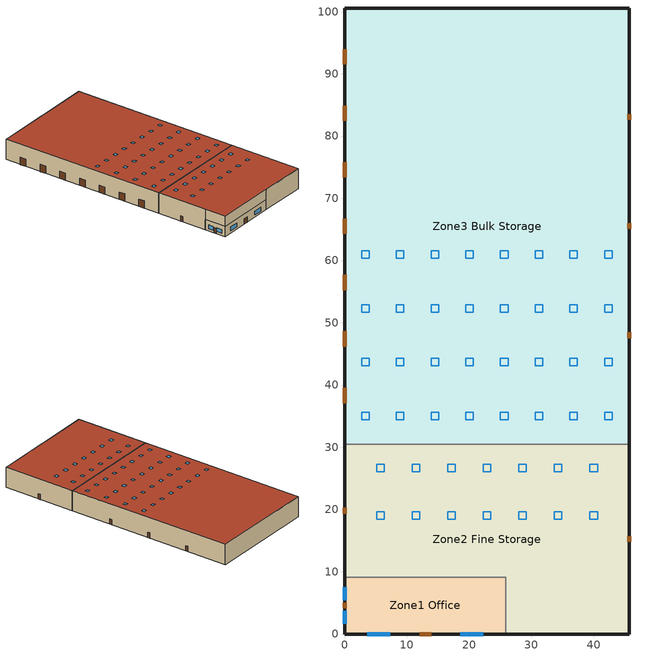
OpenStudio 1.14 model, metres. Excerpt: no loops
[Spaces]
Zone3 Bulk Storage
 floor ground: 45.72,100.58 45.72,30.48 0,30.48 0,100.58 z0
 wall outside: 45.72,30.48 45.72,100.58 0,100.58 0,30.48 z0:8.53
 wall to Zone2 Fine Storage: 45.72,30.48 0,30.48 z0:8.53
 door: 0,75.82 0,73.38 / 0,39.55 0,37.11 / 0,84.88 0,82.44 / 0,66.75 0,64.31 / 0,48.61 0,46.17 / 0,93.95 0,91.51 / 0,57.68 0,55.24 z0:3.05; 45.72,47.55 45.72,48.46 / 45.72,65.07 45.72,65.99 / 45.72,82.6 45.72,83.51 z0:2.13
 roof outside: 45.72,30.48 45.72,100.58 0,100.58 0,30.48 z8.53
 skylight: 37.4,51.71 37.4,52.93 36.18,52.93 36.18,51.71 z8.53; 9.51,51.71 9.51,52.93 8.29,52.93 8.29,51.71 z8.53; 42.97,60.35 42.97,61.57 41.76,61.57 41.76,60.35 z8.53; 20.66,34.44 20.66,35.66 19.44,35.66 19.44,34.44 z8.53; 42.97,43.08 42.97,44.3 41.76,44.3 41.76,43.08 z8.53; 26.24,51.71 26.24,52.93 25.02,52.93 25.02,51.71 z8.53; 20.66,43.08 20.66,44.3 19.44,44.3 19.44,43.08 z8.53; 31.82,34.44 31.82,35.66 30.6,35.66 30.6,34.44 z8.53; 31.82,60.35 31.82,61.57 30.6,61.57 30.6,60.35 z8.53; 26.24,34.44 26.24,35.66 25.02,35.66 25.02,34.44 z8.53; 15.09,34.44 15.09,35.66 13.87,35.66 13.87,34.44 z8.53; 9.51,34.44 9.51,35.66 8.29,35.66 8.29,34.44 z8.53; 37.4,34.44 37.4,35.66 36.18,35.66 36.18,34.44 z8.53; 15.09,51.71 15.09,52.93 13.87,52.93 13.87,51.71 z8.53; 31.82,43.08 31.82,44.3 30.6,44.3 30.6,43.08 z8.53; 37.4,60.35 37.4,61.57 36.18,61.57 36.18,60.35 z8.53; 42.97,51.71 42.97,52.93 41.76,52.93 41.76,51.71 z8.53; 42.97,34.44 42.97,35.66 41.76,35.66 41.76,34.44 z8.53; 20.66,60.35 20.66,61.57 19.44,61.57 19.44,60.35 z8.53; 26.24,43.08 26.24,44.3 25.02,44.3 25.02,43.08 z8.53; 3.93,51.71 3.93,52.93 2.71,52.93 2.71,51.71 z8.53; 9.51,43.08 9.51,44.3 8.29,44.3 8.29,43.08 z8.53; 9.51,60.35 9.51,61.57 8.29,61.57 8.29,60.35 z8.53; 3.93,43.08 3.93,44.3 2.71,44.3 2.71,43.08 z8.53; 3.93,34.44 3.93,35.66 2.71,35.66 2.71,34.44 z8.53; 20.66,51.71 20.66,52.93 19.44,52.93 19.44,51.71 z8.53; 15.09,43.08 15.09,44.3 13.87,44.3 13.87,43.08 z8.53; 37.4,43.08 37.4,44.3 36.18,44.3 36.18,43.08 z8.53; 31.82,51.71 31.82,52.93 30.6,52.93 30.6,51.71 z8.53; 3.93,60.35 3.93,61.57 2.71,61.57 2.71,60.35 z8.53; 15.09,60.35 15.09,61.57 13.87,61.57 13.87,60.35 z8.53; 26.24,60.35 26.24,61.57 25.02,61.57 25.02,60.35 z8.53
Zone2 Fine Storage
 floor to Zone1 Office: 0,0 0,9.14 25.91,9.14 25.91,0 z4.27
 floor ground: 45.72,30.48 45.72,0 25.91,0 25.91,9.14 0,9.14 0,30.48 z0
 wall outside: 0,30.48 0,9.14 / 25.91,0 45.72,0 45.72,30.48 z0:8.53; 0,9.14 0,0 25.91,0 z4.27:8.53
 wall to Zone1 Office: 0,9.14 25.91,9.14 25.91,0 z0:4.27
 door: 0,20.27 0,19.35 / 45.72,14.78 45.72,15.7 z0:2.13
 roof outside: 45.72,0 45.72,30.48 0,30.48 0,0 z8.53
 skylight: 40.61,26.06 40.61,27.28 39.4,27.28 39.4,26.06 z8.53; 17.75,26.06 17.75,27.28 16.54,27.28 16.54,26.06 z8.53; 17.75,18.44 17.75,19.66 16.54,19.66 16.54,18.44 z8.53; 40.61,18.44 40.61,19.66 39.4,19.66 39.4,18.44 z8.53; 6.32,26.06 6.32,27.28 5.11,27.28 5.11,26.06 z8.53; 12.04,26.06 12.04,27.28 10.82,27.28 10.82,26.06 z8.53; 23.47,18.44 23.47,19.66 22.25,19.66 22.25,18.44 z8.53; 6.32,18.44 6.32,19.66 5.11,19.66 5.11,18.44 z8.53; 29.18,26.06 29.18,27.28 27.97,27.28 27.97,26.06 z8.53; 23.47,26.06 23.47,27.28 22.25,27.28 22.25,26.06 z8.53; 29.18,18.44 29.18,19.66 27.97,19.66 27.97,18.44 z8.53; 34.9,26.06 34.9,27.28 33.68,27.28 33.68,26.06 z8.53; 12.04,18.44 12.04,19.66 10.82,19.66 10.82,18.44 z8.53; 34.9,18.44 34.9,19.66 33.68,19.66 33.68,18.44 z8.53
Zone1 Office
 floor ground: 25.91,9.14 25.91,0 0,0 0,9.14 z0
 wall outside: 0,9.14 0,0 25.91,0 z0:4.27
 window: 0,7.52 0,5.39 / 18.59,0 22.25,0 / 3.66,0 7.31,0 / 0,3.76 0,1.62 z0.91:2.44
 door: 12.04,0 13.87,0 / 0,5.03 0,4.11 z0:2.13
[ClimateZones]
Climate Zone Institution Name 1=ASHRAE; Climate Zone Document Name 1=ANSI/ASHRAE Standard 169; Climate Zone Document Year 1=2006; Climate Zone Value 1=8A; Climate Zone Institution Name 2=CEC; Climate Zone Document Name 2=California Climate Zone Descriptions; Climate Zone Document Year 2=1995
[Building]
90.1-2013-Warehouse-ASHRAE 169-8A created: 2018-06-07 17:19:53 -0700: Default Construction Set=90.1-2013 - Warehouse - ASHRAE 169-8A; Standards Building Type=Warehouse
[Site]
Fairbanks Intl Arpt_AK_USA: Latitude {deg}=64.82; Longitude {deg}=-147.85; Time Zone {hr}=-9; Elevation {m}=133; Terrain=Urban
[Site:GroundTemperature:BuildingSurface]
12.29, 12.25, 12.28, 12.35, 12.46, 14.3, 16.04, 13.55, 12.77, 12.63, 12.48, 12.38
[Site:WaterMainsTemperature]
Calculation Method=Correlation; Annual Average Outdoor Air Temperature {C}=-1.525; Maximum Difference In Monthly Average Outdoor Air Temperatures {deltaC}=36.2
[SizingPeriod:DesignDay] Barometric Pressure {Pa}=99737; Sky Clearness=0; Rain Indicator=0; Snow Indicator=0; Day of Month=21; Daylight Saving Time Indicator=0; Humidity Indicating Type=Wetbulb; Dry-Bulb Temperature Range Modifier Type=DefaultMultipliers
Name | Maximum Dry-Bulb Temperature {C} | Daily Dry-Bulb Temperature Range {deltaC} | Humidity Indicating Conditions at Maximum Dry-Bulb | Wind Speed {m/s} | Wind Direction {deg} | Month | Day Type | Solar Model Indicator | ASHRAE Taub | ASHRAE Taud
Fairbanks Intl Arpt Ann Htg 99.6% Condns DB | -41.9 | 0 | -41.9 | 0.3 | 20 | 1 | WinterDesignDay | ASHRAEClearSky
Fairbanks Intl Arpt Ann Clg .4% Condns DB=>MWB | 27.4 | 10.2 | 16.1 | 3.1 | 180 | 7 | SummerDesignDay | ASHRAETau | 0.387 | 2.212
[Material:NoMass] Thermal Absorptance=0.9; Solar Absorptance=0.7
Name | Roughness | Thermal Resistance {m2-K/W} | Visible Absorptance
CP02 CARPET PAD | VeryRough | 0.21648 | 0.8
Typical Insulation R-23.75; Typical Insulation R-23.75 1; Typical Insulation R-23.75 2; Typical Insulation R-23.75 3 | Smooth | 4.18206 | 0.7
Typical Carpet Pad | Smooth | 0.21648 | 0.8
Typical Insulation R-15.37; Typical Insulation R-15.37 1 | Smooth | 2.70607 | 0.7
Typical Insulation R-26.25; Typical Insulation R-26.25 1 | Smooth | 4.62235 | 0.7
Typical Insulation R-1.15; Typical Insulation R-1.15 2; Typical Insulation R-1.15 4; Typical Insulation R-1.15 6 | Smooth | 0.202509 | 0.7
Typical Insulation R-1.15 1; Typical Insulation R-1.15 3; Typical Insulation R-1.15 5; Typical Insulation R-1.15 7 | Smooth | 0.202527 | 0.7
Typical Insulation R-24.34; Typical Insulation R-24.34 1 | Smooth | 4.28654 | 0.7
Typical Insulation R-37.68; Typical Insulation R-37.68 1 | Smooth | 6.63608 | 0.7
[Material]
Name | Roughness | Thickness {m} | Conductivity {W/m-K} | Density {kg/m3} | Specific Heat {J/kg-K} | Thermal Absorptance | Solar Absorptance | Visible Absorptance
100mm Normalweight concrete floor | MediumSmooth | 0.1016 | 2.31 | 2322 | 832
G01 13mm gypsum board | Smooth | 0.0127 | 0.16 | 800 | 1090 | 0.9 | 0.7 | 0.5
4 in. Normalweight Concrete Floor | MediumRough | 0.1016 | 2.31 | 2322 | 832 | 0.9 | 0.7 | 0.7
Metal Siding | Smooth | 0.0015 | 44.96 | 7688.86 | 410 | 0.9 | 0.7 | 0.7
1/2IN Gypsum | Smooth | 0.0127 | 0.16 | 784.9 | 830 | 0.9 | 0.4 | 0.4
Metal Roof Surface; F08 Metal surface | Smooth | 0.0008 | 45.28 | 7824 | 500 | 0.9 | 0.7 | 0.7
6 in. Normalweight Concrete Floor | MediumRough | 0.1524 | 2.31 | 2322 | 832 | 0.9 | 0.7 | 0.7
8 in. Concrete Block Basement Wall | MediumRough | 0.2032 | 1.326 | 1842 | 912 | 0.9 | 0.7 | 0.7
G05 25mm wood | MediumSmooth | 0.0254 | 0.15 | 608 | 1630 | 0.9 | 0.5 | 0.5
Std Wood 6inch | MediumSmooth | 0.15 | 0.12 | 540 | 1210 | 0.9 | 0.7 | 0.7
[Construction]
Typical Insulated Exterior Mass Floor R-26.32: Typical Insulation R-23.75, 4 in. Normalweight Concrete Floor, Typical Carpet Pad
Typical Insulated Metal Building Wall R-16.67: Metal Siding, Typical Insulation R-15.37, 1/2IN Gypsum
Typical Insulated Metal Building Roof R-27.03: Metal Roof Surface, Typical Insulation R-26.25
Typical Interior Floor: 100mm Normalweight concrete floor, CP02 CARPET PAD
Typical Interior Wall: G01 13mm gypsum board, G01 13mm gypsum board
Typical Interior Ceiling: CP02 CARPET PAD, 100mm Normalweight concrete floor
Typical Insulated Carpeted 6in Slab Floor: 6 in. Normalweight Concrete Floor, Typical Carpet Pad
Typical Insulated Basement Mass Wall: 8 in. Concrete Block Basement Wall
U 0.40 SHGC 0.45: ECABS-2 BLEACHED 6MM, AIR 6MM, LoE SPEC SEL CLEAR 6MM Rev
Typical Insulated Metal Door R-2.0: F08 Metal surface, Typical Insulation R-1.15
Typical Overhead Door R-2.0: Typical Insulation R-1.15 1
Window_U_0.50_SHGC_0.40_Skylight_Frame_Width_0.000_in: Glass_2052_LayerAvg, Gap_1_W_0_0038, Glass_2027F_LayerAvg
Typical Interior Window: Clear 3mm
Typical Interior Door; Typical Interior Partition: G05 25mm wood
Typical Insulated Exterior Mass Floor R-26.32 1: Typical Insulation R-23.75 1, 4 in. Normalweight Concrete Floor, Typical Carpet Pad
Typical Insulated Metal Building Wall R-25.64: Metal Siding, Typical Insulation R-24.34, 1/2IN Gypsum
Typical Insulated Metal Building Roof R-38.46: Metal Roof Surface, Typical Insulation R-37.68
Typical Insulated Metal Door R-2.0 1: F08 Metal surface, Typical Insulation R-1.15 2
Typical Overhead Door R-2.0 1: Typical Insulation R-1.15 3
Typical Insulated Exterior Mass Floor R-26.32 2: Typical Insulation R-23.75 2, 4 in. Normalweight Concrete Floor, Typical Carpet Pad
Typical Insulated Metal Building Wall R-25.64 1: Metal Siding, Typical Insulation R-24.34 1, 1/2IN Gypsum
Typical Insulated Metal Building Roof R-38.46 1: Metal Roof Surface, Typical Insulation R-37.68 1
Typical Insulated Metal Door R-2.0 2: F08 Metal surface, Typical Insulation R-1.15 4
Typical Overhead Door R-2.0 2: Typical Insulation R-1.15 5
Typical Insulated Exterior Mass Floor R-26.32 3: Typical Insulation R-23.75 3, 4 in. Normalweight Concrete Floor, Typical Carpet Pad
Typical Insulated Metal Building Wall R-16.67 1: Metal Siding, Typical Insulation R-15.37 1, 1/2IN Gypsum
Typical Insulated Metal Building Roof R-27.03 1: Metal Roof Surface, Typical Insulation R-26.25 1
Typical Insulated Metal Door R-2.0 3: F08 Metal surface, Typical Insulation R-1.15 6
Typical Overhead Door R-2.0 3: Typical Insulation R-1.15 7
InteriorFurnishings: Std Wood 6inch
[DefaultConstructionSet] Interior Partition Construction=Typical Interior Partition
Name | Default Exterior Surface Constructions | Default Interior Surface Constructions | Default Ground Contact Surface Constructions | Default Exterior SubSurface Constructions | Default Interior SubSurface Constructions
90.1-2013 - Warehouse - ASHRAE 169-8A | Default Surface Constructions 1 | Default Surface Constructions 2 | Default Surface Constructions 3 | Default Sub Surface Constructions 1 | Default Sub Surface Constructions 2
90.1-2013 - Warehouse - Office - ASHRAE 169-8A | Default Surface Constructions 4 | Default Surface Constructions 5 | Default Surface Constructions 6 | Default Sub Surface Constructions 3 | Default Sub Surface Constructions 4
90.1-2013 - Warehouse - Fine - ASHRAE 169-8A | Default Surface Constructions 7 | Default Surface Constructions 8 | Default Surface Constructions 9 | Default Sub Surface Constructions 5 | Default Sub Surface Constructions 6
90.1-2013 - Warehouse - Bulk - ASHRAE 169-8A | Default Surface Constructions 10 | Default Surface Constructions 11 | Default Surface Constructions 12 | Default Sub Surface Constructions 7 | Default Sub Surface Constructions 8
[DefaultSurfaceConstructions]
Name | Floor Construction | Wall Construction | Roof Ceiling Construction
Default Surface Constructions 1 | Typical Insulated Exterior Mass Floor R-26.32 | Typical Insulated Metal Building Wall R-16.67 | Typical Insulated Metal Building Roof R-27.03
Default Surface Constructions 2; Default Surface Constructions 5; Default Surface Constructions 8; Default Surface Constructions 11 | Typical Interior Floor | Typical Interior Wall | Typical Interior Ceiling
Default Surface Constructions 3; Default Surface Constructions 6; Default Surface Constructions 9; Default Surface Constructions 12 | Typical Insulated Carpeted 6in Slab Floor | Typical Insulated Basement Mass Wall
Default Surface Constructions 4 | Typical Insulated Exterior Mass Floor R-26.32 1 | Typical Insulated Metal Building Wall R-25.64 | Typical Insulated Metal Building Roof R-38.46
Default Surface Constructions 7 | Typical Insulated Exterior Mass Floor R-26.32 2 | Typical Insulated Metal Building Wall R-25.64 1 | Typical Insulated Metal Building Roof R-38.46 1
Default Surface Constructions 10 | Typical Insulated Exterior Mass Floor R-26.32 3 | Typical Insulated Metal Building Wall R-16.67 1 | Typical Insulated Metal Building Roof R-27.03 1
[DefaultSubSurfaceConstructions]
Name | Fixed Window Construction | Operable Window Construction | Door Construction | Overhead Door Construction | Skylight Construction | Tubular Daylight Dome Construction | Tubular Daylight Diffuser Construction
Default Sub Surface Constructions 1 | U 0.40 SHGC 0.45 | U 0.40 SHGC 0.45 | Typical Insulated Metal Door R-2.0 | Typical Overhead Door R-2.0 | Window_U_0.50_SHGC_0.40_Skylight_Frame_Width_0.000_in | Typical Interior Window | Typical Interior Window
Default Sub Surface Constructions 2; Default Sub Surface Constructions 4; Default Sub Surface Constructions 6; Default Sub Surface Constructions 8 | Typical Interior Window | Typical Interior Window | Typical Interior Door
Default Sub Surface Constructions 3 | U 0.40 SHGC 0.45 | U 0.40 SHGC 0.45 | Typical Insulated Metal Door R-2.0 1 | Typical Overhead Door R-2.0 1 | Window_U_0.50_SHGC_0.40_Skylight_Frame_Width_0.000_in | Typical Interior Window | Typical Interior Window
Default Sub Surface Constructions 5 | U 0.40 SHGC 0.45 | U 0.40 SHGC 0.45 | Typical Insulated Metal Door R-2.0 2 | Typical Overhead Door R-2.0 2 | Window_U_0.50_SHGC_0.40_Skylight_Frame_Width_0.000_in | Typical Interior Window | Typical Interior Window
Default Sub Surface Constructions 7 | U 0.40 SHGC 0.45 | U 0.40 SHGC 0.45 | Typical Insulated Metal Door R-2.0 3 | Typical Overhead Door R-2.0 3 | Window_U_0.50_SHGC_0.40_Skylight_Frame_Width_0.000_in | Typical Interior Window | Typical Interior Window
[WindowMaterial:Glazing] Optical Data Type=SpectralAverage; Infrared Transmittance at Normal Incidence=0; Dirt Correction Factor for Solar and Visible Transmittance=1; Solar Diffusing=No
Name | Thickness {m} | Solar Transmittance at Normal Incidence | Front Side Solar Reflectance at Normal Incidence | Back Side Solar Reflectance at Normal Incidence | Visible Transmittance at Normal Incidence | Front Side Visible Reflectance at Normal Incidence | Back Side Visible Reflectance at Normal Incidence | Front Side Infrared Hemispherical Emissivity | Back Side Infrared Hemispherical Emissivity | Conductivity {W/m-K}
ECABS-2 BLEACHED 6MM | 0.006 | 0.814 | 0.086 | 0.086 | 0.847 | 0.099 | 0.099 | 0.84 | 0.1 | 0.9
LoE SPEC SEL CLEAR 6MM Rev | 0.006 | 0.43 | 0.42 | 0.3 | 0.77 | 0.06 | 0.07 | 0.03 | 0.84 | 0.9
Glass_2052_LayerAvg | 0.00837 | 0.507767 | 0.054228 | 0.0544931 | 0.586833 | 0.05805 | 0.058397 | 0.84 | 0.84 | 1
Glass_2027F_LayerAvg | 0.004 | 0.369744 | 0.470069 | 0.340935 | 0.765222 | 0.0546 | 0.073741 | 0.03675 | 0.84 | 1
Clear 3mm | 0.003 | 0.837 | 0.075 | 0.075 | 0.898 | 0.081 | 0.081 | 0.84 | 0.84 | 0.9
[WindowMaterial:Gas] Gas Type=Air
Name | Thickness {m}
AIR 6MM | 0.0063
Gap_1_W_0_0038 | 0.0038
[Space] Building Story=Building Story 1; Part of Total Floor Area=Yes
Name | Space Type | Thermal Zone
Zone3 Bulk Storage | Warehouse Bulk | Zone3 Bulk Storage ZN
Zone2 Fine Storage | Warehouse Fine | Zone2 Fine Storage ZN
Zone1 Office | Warehouse Office | Zone1 Office ZN
[SpaceType] Standards Building Type=Warehouse
Name | Default Construction Set | Default Schedule Set | Design Specification Outdoor Air Object | Standards Space Type
Warehouse Bulk | 90.1-2013 - Warehouse - Bulk - ASHRAE 169-8A | Warehouse Bulk Schedule Set | Warehouse Bulk Ventilation | Bulk
Warehouse Fine | 90.1-2013 - Warehouse - Fine - ASHRAE 169-8A | Warehouse Fine Schedule Set | Warehouse Fine Ventilation | Fine
Warehouse Office | 90.1-2013 - Warehouse - Office - ASHRAE 169-8A | Warehouse Office Schedule Set | Warehouse Office Ventilation | Office
[Lights:Definition] Design Level Calculation Method=Watts/Area; Fraction Visible=0.18
Name | Watts per Space Floor Area {W/m2} | Fraction Radiant
Warehouse Bulk Lights Definition | 6.24307 | 0.42
Warehouse Fine Lights Definition | 10.2257 | 0.42
Warehouse Office Lights Definition | 8.82641 | 0.37
[Lights] Fraction Replaceable=1
Name | Lights Definition | Space or SpaceType
Warehouse Bulk Lights | Warehouse Bulk Lights Definition | Warehouse Bulk
Warehouse Fine Lights | Warehouse Fine Lights Definition | Warehouse Fine
Warehouse Office Lights | Warehouse Office Lights Definition | Warehouse Office
[ElectricEquipment:Definition] Design Level Calculation Method=Watts/Area; Fraction Radiant=0.5
Name | Watts per Space Floor Area {W/m2}
Warehouse Bulk Elec Equip Definition | 2.55842
Warehouse Office Elec Equip Definition | 8.07293
[ElectricEquipment]
Name | Electric Equipment Definition | Space or SpaceType
Warehouse Bulk Elec Equip | Warehouse Bulk Elec Equip Definition | Warehouse Bulk
Warehouse Office Elec Equip | Warehouse Office Elec Equip Definition | Warehouse Office
[DesignSpecification:OutdoorAir] Outdoor Air Method=Sum
Name | Outdoor Air Flow per Floor Area {m3/s-m2} | Outdoor Air Flow per Person {m3/s-person} | Outdoor Air Flow Rate {m3/s} | Outdoor Air Flow Air Changes per Hour {1/hr}
Warehouse Bulk Ventilation | 0.0003048
Warehouse Fine Ventilation | 0.0003048 | 0 | 0 | 0
Warehouse Office Ventilation | 0.000354584 | 0 | 0 | 0
[DefaultScheduleSet] Number of People Schedule=Warehouse BLDG_OCC_SCH; People Activity Level Schedule=Warehouse Office Activity Schedule; Infiltration Schedule=Warehouse ALWAYS_ON
Name | Lighting Schedule | Electric Equipment Schedule
Warehouse Bulk Schedule Set; Warehouse Fine Schedule Set | Warehouse BLDG_LIGHT_STORAGE_SCH | Warehouse Bldg Equip
Warehouse Office Schedule Set | Warehouse BLDG_LIGHT_OFFICE_SCH | Warehouse Office_Plug_SCH_2013
[ThermostatSetpoint:DualSetpoint]
Name | Heating Setpoint Temperature Schedule | Cooling Setpoint Temperature Schedule
Warehouse Office Thermostat 1 | Warehouse HtgSetp | Warehouse ClgSetp
Warehouse Bulk Thermostat 1 | Warehouse Bulk Storage Heating Setpoint Schedule | Warehouse ClgSetp BulkStorage
Warehouse Fine Thermostat 1 | Warehouse Fine Storage Heating Setpoint Schedule | Warehouse Fine Storage Cooling Setpoint Schedule
[People:Definition]
Warehouse Office People Definition: Number of People Calculation Method=People/Area; People per Space Floor Area {person/m2}=0.0210973; Fraction Radiant=0.3
[People]
Warehouse Office People: People Definition=Warehouse Office People Definition; Space or SpaceType=Warehouse Office; Work Efficiency Schedule=Work Efficiency Schedule; Clothing Insulation Schedule=Clothing Schedule; Air Velocity Schedule=Air Velocity Schedule
[SpaceInfiltration:DesignFlowRate] Schedule=Warehouse ALWAYS_ON; Design Flow Rate Calculation Method=Flow/ExteriorArea; Constant Term Coefficient=0; Temperature Term Coefficient=0; Velocity Term Coefficient=0.224; Velocity Squared Term Coefficient=0
Name | Space or SpaceType | Flow per Exterior Surface Area {m3/s-m2}
Zone1 Office Infiltration | Zone1 Office | 0.000569573
Zone2 Fine Storage Infiltration | Zone2 Fine Storage | 0.000201156
Zone3 Bulk Storage Infiltration | Zone3 Bulk Storage | 0.000188606
[InternalMass:Definition]
Internal Mass Definition 1: Construction=InteriorFurnishings; Design Level Calculation Method=SurfaceArea/Area; Surface Area per Space Floor Area=2
[InternalMass] Internal Mass Definition=Internal Mass Definition 1
Name | Space or SpaceType
Zone1 Office Mass | Zone1 Office
Zone2 Fine Storage Mass | Zone2 Fine Storage
Zone3 Bulk Storage Mass; Zone3 Bulk Storage Mass 1; Zone3 Bulk Storage Mass 2 | Zone3 Bulk Storage
[ThermalZone] Use Ideal Air Loads=No
Name | Primary Daylighting Control | Fraction of Zone Controlled by Primary Daylighting Control | Secondary Daylighting Control | Fraction of Zone Controlled by Secondary Daylighting Control | Thermostat
Zone1 Office ZN | Zone1 Office Daylt Sensor 1 | 0.211374 | Zone1 Office Daylt Sensor 2 | 0.267854 | Warehouse Office Thermostat 1
Zone3 Bulk Storage ZN | Zone3 Bulk Storage Daylt Sensor 1 | 0.528717 |  |  | Warehouse Bulk Thermostat 1
Zone2 Fine Storage ZN | Zone2 Fine Storage Daylt Sensor 1 | 0.519838 |  |  | Warehouse Fine Thermostat 1
[Sizing:Zone]
Zone3 Bulk Storage ZN: Zone Cooling Design Supply Air Temperature Input Method=SupplyAirTemperature; Zone Cooling Design Supply Air Temperature {C}=14; Zone Cooling Design Supply Air Temperature Difference {deltaC}=11.11; Zone Heating Design Supply Air Temperature Input Method=SupplyAirTemperature; Zone Heating Design Supply Air Temperature {C}=50; Zone Heating Design Supply Air Temperature Difference {deltaC}=11.11; Zone Cooling Design Supply Air Humidity Ratio {kg-H2O/kg-air}=0.008; Zone Heating Design Supply Air Humidity Ratio {kg-H2O/kg-air}=0.008; Cooling Design Air Flow Method=DesignDay; Heating Design Air Flow Method=DesignDay; Account for Dedicated Outdoor Air System=No; Dedicated Outdoor Air System Control Strategy=NeutralSupplyAir; Dedicated Outdoor Air Low Setpoint Temperature for Design {C}=autosize; Dedicated Outdoor Air High Setpoint Temperature for Design {C}=autosize
[Zone equipment]
Zone3 Bulk Storage ZN: Zone3 Bulk Storage ZN UnitHeater, Zone3 Bulk Storage ZN Ventilation, Zone3 Bulk Storage ZN Ventilation 1
[Fan:ConstantVolume]
Zone3 Bulk Storage ZN UnitHeater Fan: Availability Schedule=Always On; Fan Efficiency=0.55575; Pressure Rise {Pa}=49.8178; Maximum Flow Rate {m3/s}=AutoSize; Motor Efficiency=0.855
[Coil:Heating:Gas]
Zone3 Bulk Storage ZN UnitHeater Gas Htg Coil: Availability Schedule=Always On; Gas Burner Efficiency=0.8; Nominal Capacity {W}=AutoSize; Parasitic Electric Load {W}=0; Parasitic Gas Load {W}=0
[ZoneHVAC:UnitHeater]
Zone3 Bulk Storage ZN UnitHeater: Availability Schedule=Always On; Supply Air Fan=Zone3 Bulk Storage ZN UnitHeater Fan; Maximum Supply Air Flow Rate {m3/s}=autosize; Fan Control Type=OnOff; Heating Coil=Zone3 Bulk Storage ZN UnitHeater Gas Htg Coil; Minimum Hot Water Flow Rate {m3/s}=0; Heating Convergence Tolerance=0.001
[ZoneVentilation:DesignFlowRate] Schedule=Always On; Design Flow Rate Calculation Method=Flow/Zone; Flow Rate per Zone Floor Area {m3/s-m2}=0; Flow Rate per Person {m3/s-person}=0; Air Changes per Hour {1/hr}=0; Temperature Term Coefficient=0; Velocity Squared Term Coefficient=0; Delta Temperature {deltaC}=-100; Minimum Outdoor Temperature {C}=-100; Maximum Outdoor Temperature {C}=100; Maximum Wind Speed {m/s}=40
Name | Design Flow Rate {m3/s} | Ventilation Type | Fan Pressure Rise {Pa} | Fan Total Efficiency | Constant Term Coefficient | Velocity Term Coefficient | Minimum Indoor Temperature {C} | Maximum Indoor Temperature {C}
Zone3 Bulk Storage ZN Ventilation | 37.76 | Exhaust | 31.1361 | 0.51 | 1 | 0 | 29.4444 | 100
Zone3 Bulk Storage ZN Ventilation 1 | 0.943895 | Natural | 0 | 1 | 0 | 0.224 | -73.3333 | 29.4444
[Exterior:Lights:Definition]
Name | Design Level {W}
Occ Sensing Exterior Lights Def | 6123.42
NonDimming Exterior Lights Def | 91
[Exterior:Lights] Control Option=AstronomicalClock
Name | Exterior Lights Definition | Schedule
Occ Sensing Exterior Lights Def | Occ Sensing Exterior Lights Def | Warehouse Exterior_lighting_schedule_b
NonDimming Exterior Lights Def | NonDimming Exterior Lights Def | Warehouse Exterior_lighting_schedule_a
[BuildingStory]
Building Story 1: Nominal Z Coordinate {m}=0
[EnergyManagementSystem:Sensor]
Name | Output Variable or Output Meter Index Key | Output Variable or Output Meter
OATF; OATF_1 | Environment | Site Outdoor Air Drybulb Temperature
OAWBC; OAWBC_1 | Environment | Site Outdoor Air Wetbulb Temperature
Zone1OfficeZNHVAC1OASch; Zone2FineStorageZNHVAC2OASch | Warehouse MinOA_MotorizedDamper_Sched | Schedule Value
Zone1OfficeZNHVAC1OAFlowMass | Node 9 | System Node Mass Flow Rate
Zone1_Office_ZNTemp | Node 1 | System Node Temperature
Zone1OfficeZNHVAC1SpeedRatio; Zone2FineStorageZNHVAC2SpeedRatio |  | Coil System Compressor Speed Ratio
Zone2FineStorageZNHVAC2OAFlowMass | Node 20 | System Node Mass Flow Rate
Zone2_Fine_Storage_ZNTemp | Node 3 | System Node Temperature
[EnergyManagementSystem:Program]
Zone1OfficeZNHVAC1SetNumberofStages: SET Zone1OfficeZNHVAC1NumberofStages = 1
Zone1OfficeZNHVAC1EconomizerCTRLProg: SET Zone1OfficeZNHVAC1TimestepEconEff = 0.7; SET MaxE = 0.7; SET Zone1OfficeZNHVAC1DATRqd = (Zone1OfficeZNHVAC1DATRqd*1.8)+32; SET OATF = (OATF*1.8)+32; SET OAwbF = (OAWBC*1.8)+32; IF Zone1OfficeZNHVAC1OAFlowMass > (Zone1OfficeZNHVAC1OADesignMass*Zone1OfficeZNHVAC1OASch); SET EconoActive = 1; ELSE; SET EconoActive = 0; ENDIF; SET dTNeeded = 75-Zone1OfficeZNHVAC1DATRqd; SET CoolDesdT = ((98*0.15)+(75*(1-0.15)))-55; SET CoolLoad = dTNeeded/ CoolDesdT; IF CoolLoad > 1; SET CoolLoad = 1; ELSEIF CoolLoad < 0; SET CoolLoad = 0; ENDIF; IF EconoActive == 1; SET Stage = Zone1OfficeZNHVAC1NumberofStages; IF Stage == 2; IF CoolLoad < 0.6; SET Zone1OfficeZNHVAC1TimestepEconEff = MaxE; ELSE; SET ECOEff = 0-2.18919863612305; SET ECOEff = ECOEff+(0-0.674461284910428*CoolLoad); SET ECOEff = ECOEff+(0.000459106275872404*(OATF^2)); SET ECOEff = ECOEff+(0-0.00000484778537945252*(OATF^3)); SET ECOEff = ECOEff+(0.182915713033586*OAwbF); SET ECOEff = ECOEff+(0-0.00382838660261133*(OAwbF^2)); SET ECOEff = ECOEff+(0.0000255567460240583*(OAwbF^3)); SET Zone1OfficeZNHVAC1TimestepEconEff = ECOEff; ENDIF; ELSE; SET ECOEff = 2.36337942464462; SET ECOEff = ECOEff+(0-0.409939515512619*CoolLoad); SET ECOEff = ECOEff+(0-0.0565205596792225*OAwbF); SET ECOEff = ECOEff+(0-0.0000632612294169389*(OATF^2)); SET Zone1OfficeZNHVAC1TimestepEconEff = ECOEff+(0.000571724868775081*(OAwbF^2)); ENDIF; IF Zone1OfficeZNHVAC1TimestepEconEff > MaxE; SET Zone1OfficeZNHVAC1TimestepEconEff = MaxE; ELSEIF Zone1OfficeZNHVAC1TimestepEconEff < (Zone1OfficeZNHVAC1OADesignMass*Zone1OfficeZNHVAC1OASch); SET Zone1OfficeZNHVAC1TimestepEconEff = (Zone1OfficeZNHVAC1OADesignMass*Zone1OfficeZNHVAC1OASch); ENDIF; ENDIF
Zone1OfficeZNHVAC1SetFanPar: IF Zone1OfficeZNHVAC1NumberofStages == 1; Return; ENDIF; SET Zone1OfficeZNHVAC1FanPwrExp = 2.2; SET OAFrac = Zone1OfficeZNHVAC1OAFlowMass/Zone1OfficeZNHVAC1DesignFlowMass; IF  OAFrac < 0.66; SET Zone1OfficeZNHVAC1VenSpeed = 0.66; SET Zone1OfficeZNHVAC1Stg1Spd = 0.66; ELSE; SET Zone1OfficeZNHVAC1VenSpeed = OAFrac; SET Zone1OfficeZNHVAC1Stg1Spd = OAFrac; ENDIF; SET Zone1OfficeZNHVAC1Stg2Spd = 1.0; SET Zone1OfficeZNHVAC1HeatSpeed = 1.0
Zone1OfficeZNHVAC1FanControl: IF Zone1OfficeZNHVAC1NumberofStages == 1; Return; ENDIF; IF Zone1OfficeZNHVAC1HeatingRTF > 0; SET Heating = Zone1OfficeZNHVAC1HeatingRTF; SET Ven = 1-Zone1OfficeZNHVAC1HeatingRTF; SET Eco = 0; SET Stage1 = 0; SET Stage2 = 0; ELSE; SET Heating = 0; SET EcoSpeed = Zone1OfficeZNHVAC1VenSpeed; IF Zone1OfficeZNHVAC1SpeedRatio == 0; IF Zone1OfficeZNHVAC1RTF > 0; SET Stage1 = Zone1OfficeZNHVAC1RTF; SET Stage2 = 0; SET Ven = 1-Zone1OfficeZNHVAC1RTF; SET Eco = 0; IF Zone1OfficeZNHVAC1OAFlowMass > (Zone1OfficeZNHVAC1OADesignMass*Zone1OfficeZNHVAC1OASch); SET Zone1OfficeZNHVAC1Stg1Spd = 1.0; ENDIF; ELSE; SET Stage1 = 0; SET Stage2 = 0; IF Zone1OfficeZNHVAC1OAFlowMass > (Zone1OfficeZNHVAC1OADesignMass*Zone1OfficeZNHVAC1OASch); SET Eco = 1.0; SET Ven = 0; SET ExpDAT = Zone1OfficeZNHVAC1DATRqd-(1-Zone1OfficeZNHVAC1VenSpeed)*Zone1_Office_ZNTemp; SET ExpDAT = ExpDAT/Zone1OfficeZNHVAC1VenSpeed; IF OATF > ExpDAT; SET EcoSpeed = Zone1OfficeZNHVAC1Stg2Spd; ENDIF; ELSE; SET Eco = 0; SET Ven = 1.0; ENDIF; ENDIF; ELSE; SET Stage1 = 1-Zone1OfficeZNHVAC1SpeedRatio; SET Stage2 = Zone1OfficeZNHVAC1SpeedRatio; SET Ven = 0; SET Eco = 0; IF Zone1OfficeZNHVAC1OAFlowMass > (Zone1OfficeZNHVAC1OADesignMass*Zone1OfficeZNHVAC1OASch); SET Zone1OfficeZNHVAC1Stg1Spd = 1.0; ENDIF; ENDIF; ENDIF; SET FPR = Ven*(Zone1OfficeZNHVAC1VenSpeed ^ Zone1OfficeZNHVAC1FanPwrExp); SET FPR = FPR+Eco*(EcoSpeed^Zone1OfficeZNHVAC1FanPwrExp); SET FPR1 = Stage1*(Zone1OfficeZNHVAC1Stg1Spd^Zone1OfficeZNHVAC1FanPwrExp); SET FPR = FPR+FPR1; SET FPR2 = Stage2*(Zone1OfficeZNHVAC1Stg2Spd^Zone1OfficeZNHVAC1FanPwrExp); SET FPR = FPR+FPR2; SET FPR3 = Heating*(Zone1OfficeZNHVAC1HeatSpeed^Zone1OfficeZNHVAC1FanPwrExp); SET FanPwrRatio = FPR+ FPR3; SET Zone1OfficeZNHVAC1FanPressure = Zone1OfficeZNHVAC1FanDesignPressure*FanPwrRatio
Zone2FineStorageZNHVAC2SetNumberofStages: SET Zone2FineStorageZNHVAC2NumberofStages = 2
Zone2FineStorageZNHVAC2EconomizerCTRLProg: SET Zone2FineStorageZNHVAC2TimestepEconEff = 0.7; SET MaxE = 0.7; SET Zone2FineStorageZNHVAC2DATRqd = (Zone2FineStorageZNHVAC2DATRqd*1.8)+32; SET OATF = (OATF_1*1.8)+32; SET OAwbF = (OAWBC_1*1.8)+32; IF Zone2FineStorageZNHVAC2OAFlowMass > (Zone2FineStorageZNHVAC2OADesignMass*Zone2FineStorageZNHVAC2OASch); SET EconoActive = 1; ELSE; SET EconoActive = 0; ENDIF; SET dTNeeded = 75-Zone2FineStorageZNHVAC2DATRqd; SET CoolDesdT = ((98*0.15)+(75*(1-0.15)))-55; SET CoolLoad = dTNeeded/ CoolDesdT; IF CoolLoad > 1; SET CoolLoad = 1; ELSEIF CoolLoad < 0; SET CoolLoad = 0; ENDIF; IF EconoActive == 1; SET Stage = Zone2FineStorageZNHVAC2NumberofStages; IF Stage == 2; IF CoolLoad < 0.6; SET Zone2FineStorageZNHVAC2TimestepEconEff = MaxE; ELSE; SET ECOEff = 0-2.18919863612305; SET ECOEff = ECOEff+(0-0.674461284910428*CoolLoad); SET ECOEff = ECOEff+(0.000459106275872404*(OATF^2)); SET ECOEff = ECOEff+(0-0.00000484778537945252*(OATF^3)); SET ECOEff = ECOEff+(0.182915713033586*OAwbF); SET ECOEff = ECOEff+(0-0.00382838660261133*(OAwbF^2)); SET ECOEff = ECOEff+(0.0000255567460240583*(OAwbF^3)); SET Zone2FineStorageZNHVAC2TimestepEconEff = ECOEff; ENDIF; ELSE; SET ECOEff = 2.36337942464462; SET ECOEff = ECOEff+(0-0.409939515512619*CoolLoad); SET ECOEff = ECOEff+(0-0.0565205596792225*OAwbF); SET ECOEff = ECOEff+(0-0.0000632612294169389*(OATF^2)); SET Zone2FineStorageZNHVAC2TimestepEconEff = ECOEff+(0.000571724868775081*(OAwbF^2)); ENDIF; IF Zone2FineStorageZNHVAC2TimestepEconEff > MaxE; SET Zone2FineStorageZNHVAC2TimestepEconEff = MaxE; ELSEIF Zone2FineStorageZNHVAC2TimestepEconEff < (Zone2FineStorageZNHVAC2OADesignMass*Zone2FineStorageZNHVAC2OASch); SET Zone2FineStorageZNHVAC2TimestepEconEff = (Zone2FineStorageZNHVAC2OADesignMass*Zone2FineStorageZNHVAC2OASch); ENDIF; ENDIF
Zone2FineStorageZNHVAC2SetFanPar: IF Zone2FineStorageZNHVAC2NumberofStages == 1; Return; ENDIF; SET Zone2FineStorageZNHVAC2FanPwrExp = 2.2; SET OAFrac = Zone2FineStorageZNHVAC2OAFlowMass/Zone2FineStorageZNHVAC2DesignFlowMass; IF  OAFrac < 0.66; SET Zone2FineStorageZNHVAC2VenSpeed = 0.66; SET Zone2FineStorageZNHVAC2Stg1Spd = 0.66; ELSE; SET Zone2FineStorageZNHVAC2VenSpeed = OAFrac; SET Zone2FineStorageZNHVAC2Stg1Spd = OAFrac; ENDIF; SET Zone2FineStorageZNHVAC2Stg2Spd = 1.0; SET Zone2FineStorageZNHVAC2HeatSpeed = 1.0
Zone2FineStorageZNHVAC2FanControl: IF Zone2FineStorageZNHVAC2NumberofStages == 1; Return; ENDIF; IF Zone2FineStorageZNHVAC2HeatingRTF > 0; SET Heating = Zone2FineStorageZNHVAC2HeatingRTF; SET Ven = 1-Zone2FineStorageZNHVAC2HeatingRTF; SET Eco = 0; SET Stage1 = 0; SET Stage2 = 0; ELSE; SET Heating = 0; SET EcoSpeed = Zone2FineStorageZNHVAC2VenSpeed; IF Zone2FineStorageZNHVAC2SpeedRatio == 0; IF Zone2FineStorageZNHVAC2RTF > 0; SET Stage1 = Zone2FineStorageZNHVAC2RTF; SET Stage2 = 0; SET Ven = 1-Zone2FineStorageZNHVAC2RTF; SET Eco = 0; IF Zone2FineStorageZNHVAC2OAFlowMass > (Zone2FineStorageZNHVAC2OADesignMass*Zone2FineStorageZNHVAC2OASch); SET Zone2FineStorageZNHVAC2Stg1Spd = 1.0; ENDIF; ELSE; SET Stage1 = 0; SET Stage2 = 0; IF Zone2FineStorageZNHVAC2OAFlowMass > (Zone2FineStorageZNHVAC2OADesignMass*Zone2FineStorageZNHVAC2OASch); SET Eco = 1.0; SET Ven = 0; SET ExpDAT = Zone2FineStorageZNHVAC2DATRqd-(1-Zone2FineStorageZNHVAC2VenSpeed)*Zone2_Fine_Storage_ZNTemp; SET ExpDAT = ExpDAT/Zone2FineStorageZNHVAC2VenSpeed; IF OATF_1 > ExpDAT; SET EcoSpeed = Zone2FineStorageZNHVAC2Stg2Spd; ENDIF; ELSE; SET Eco = 0; SET Ven = 1.0; ENDIF; ENDIF; ELSE; SET Stage1 = 1-Zone2FineStorageZNHVAC2SpeedRatio; SET Stage2 = Zone2FineStorageZNHVAC2SpeedRatio; SET Ven = 0; SET Eco = 0; IF Zone2FineStorageZNHVAC2OAFlowMass > (Zone2FineStorageZNHVAC2OADesignMass*Zone2FineStorageZNHVAC2OASch); SET Zone2FineStorageZNHVAC2Stg1Spd = 1.0; ENDIF; ENDIF; ENDIF; SET FPR = Ven*(Zone2FineStorageZNHVAC2VenSpeed ^ Zone2FineStorageZNHVAC2FanPwrExp); SET FPR = FPR+Eco*(EcoSpeed^Zone2FineStorageZNHVAC2FanPwrExp); SET FPR1 = Stage1*(Zone2FineStorageZNHVAC2Stg1Spd^Zone2FineStorageZNHVAC2FanPwrExp); SET FPR = FPR+FPR1; SET FPR2 = Stage2*(Zone2FineStorageZNHVAC2Stg2Spd^Zone2FineStorageZNHVAC2FanPwrExp); SET FPR = FPR+FPR2; SET FPR3 = Heating*(Zone2FineStorageZNHVAC2HeatSpeed^Zone2FineStorageZNHVAC2FanPwrExp); SET FanPwrRatio = FPR+ FPR3; SET Zone2FineStorageZNHVAC2FanPressure = Zone2FineStorageZNHVAC2FanDesignPressure*FanPwrRatio
[EnergyManagementSystem:ProgramCallingManager]
Zone1OfficeZNHVAC1SetNumberofStagesCallingManager: BeginNewEnvironment; Zone1OfficeZNHVAC1SetNumberofStages; Zone1OfficeZNHVAC1SetFanPar
Zone1OfficeZNHVAC1EcoManager: InsideHVACSystemIterationLoop; Zone1OfficeZNHVAC1EconomizerCTRLProg
Zone1OfficeZNHVAC1FanMainManager: BeginTimestepBeforePredictor; Zone1OfficeZNHVAC1FanControl
Zone2FineStorageZNHVAC2SetNumberofStagesCallingManager: BeginNewEnvironment; Zone2FineStorageZNHVAC2SetNumberofStages; Zone2FineStorageZNHVAC2SetFanPar
Zone2FineStorageZNHVAC2EcoManager: InsideHVACSystemIterationLoop; Zone2FineStorageZNHVAC2EconomizerCTRLProg
Zone2FineStorageZNHVAC2FanMainManager: BeginTimestepBeforePredictor; Zone2FineStorageZNHVAC2FanControl
[EnergyManagementSystem:Actuator] Actuated Component Type=Schedule:Year; Actuated Component Control Type=Schedule Value
Name | Actuated Component
Zone1OfficeZNHVAC1TimestepEconEff | Zone1OfficeZNHVAC1maxOASch
Zone2FineStorageZNHVAC2TimestepEconEff | Zone2FineStorageZNHVAC2maxOASch
[HeatExchanger:AirToAir:SensibleAndLatent]
Zone2 Fine Storage ZN HVAC_2 ERV: Availability Schedule=Always On Discrete; Nominal Supply Air Flow Rate {m3/s}=autosize; Sensible Effectiveness at 100% Heating Air Flow=0.7; Latent Effectiveness at 100% Heating Air Flow=0.6; Sensible Effectiveness at 75% Heating Air Flow=0.7; Latent Effectiveness at 75% Heating Air Flow=0.6; Sensible Effectiveness at 100% Cooling Air Flow=0.75; Latent Effectiveness at 100% Cooling Air Flow=0.6; Sensible Effectiveness at 75% Cooling Air Flow=0.75; Latent Effectiveness at 75% Cooling Air Flow=0.6; Nominal Electric Power {W}=354.73; Supply Air Outlet Temperature Control=No; Heat Exchanger Type=Rotary; Frost Control Type=ExhaustOnly; Threshold Temperature {C}=-23.3; Initial Defrost Time Fraction=0.167; Rate of Defrost Time Fraction Increase {1/K}=1.44; Economizer Lockout=Yes
[SetpointManager:OutdoorAirPretreat]
Setpoint Manager Outdoor Air Pretreat 1: Minimum Setpoint Temperature {C}=-99; Maximum Setpoint Temperature {C}=99; Minimum Setpoint Humidity Ratio {kgWater/kgDryAir}=1e-005; Maximum Setpoint Humidity Ratio {kgWater/kgDryAir}=1
[Daylighting:Control] Position Z-Coordinate {m}=0.762; Lighting Control Type=Stepped; Minimum Input Power Fraction for Continuous Dimming Control=0.3; Minimum Light Output Fraction for Continuous Dimming Control=0.2; Number of Stepped Control Steps=3; Probability Lighting will be Reset When Needed in Manual Stepped Control=1; Maximum Allowable Discomfort Glare Index=22
Name | Space | Position X-Coordinate {m} | Position Y-Coordinate {m} | Illuminance Setpoint {lux}
Zone1 Office Daylt Sensor 1 | Zone1 Office | 5.48613 | 1.60994 | 375
Zone1 Office Daylt Sensor 2 | Zone1 Office | 5.48613 | 3.24426 | 375
Zone2 Fine Storage Daylt Sensor 1 | Zone2 Fine Storage | 11.43 | 19.0485 | 300
Zone3 Bulk Storage Daylt Sensor 1 | Zone3 Bulk Storage | 42.36497 | 35.0505 | 200
[Schedule:Ruleset]
Name | Default Day Schedule | Summer Design Day Schedule | Winter Design Day Schedule
Warehouse BLDG_OCC_SCH | Warehouse BLDG_OCC_SCH Default | Warehouse BLDG_OCC_SCH Summer Design Day | Warehouse BLDG_OCC_SCH Winter Design Day
Warehouse Office Activity Schedule | Warehouse Office Activity Schedule Default | Warehouse Office Activity Schedule Summer Design Day | Warehouse Office Activity Schedule Winter Design Day
Warehouse BLDG_LIGHT_STORAGE_SCH | Warehouse BLDG_LIGHT_STORAGE_SCH Default | Warehouse BLDG_LIGHT_STORAGE_SCH Summer Design Day | Warehouse BLDG_LIGHT_STORAGE_SCH Winter Design Day
Warehouse Bldg Equip | Warehouse Bldg Equip Default | Warehouse Bldg Equip Summer Design Day | Warehouse Bldg Equip Winter Design Day
Warehouse ALWAYS_ON | Warehouse ALWAYS_ON Default | Warehouse ALWAYS_ON Summer Design Day | Warehouse ALWAYS_ON Winter Design Day
Warehouse Bulk Storage Heating Setpoint Schedule | Warehouse Bulk Storage Heating Setpoint Schedule Default | Warehouse Bulk Storage Heating Setpoint Schedule Summer Design Day | Warehouse Bulk Storage Heating Setpoint Schedule Winter Design Day
Warehouse ClgSetp BulkStorage | Warehouse ClgSetp BulkStorage Default | Warehouse ClgSetp BulkStorage Summer Design Day | Warehouse ClgSetp BulkStorage Winter Design Day
Warehouse Fine Storage Heating Setpoint Schedule | Warehouse Fine Storage Heating Setpoint Schedule Default | Warehouse Fine Storage Heating Setpoint Schedule Summer Design Day | Warehouse Fine Storage Heating Setpoint Schedule Winter Design Day
Warehouse Fine Storage Cooling Setpoint Schedule | Warehouse Fine Storage Cooling Setpoint Schedule Default | Warehouse Fine Storage Cooling Setpoint Schedule Summer Design Day | Warehouse Fine Storage Cooling Setpoint Schedule Winter Design Day
Clothing Schedule | Clothing Schedule Default Winter Clothes
Air Velocity Schedule | Air Velocity Schedule Default
Work Efficiency Schedule | Work Efficiency Schedule Default
Warehouse BLDG_LIGHT_OFFICE_SCH | Warehouse BLDG_LIGHT_OFFICE_SCH Default | Warehouse BLDG_LIGHT_OFFICE_SCH Summer Design Day | Warehouse BLDG_LIGHT_OFFICE_SCH Winter Design Day
Warehouse Office_Plug_SCH_2013 | Warehouse Office_Plug_SCH_2013 Default | Warehouse Office_Plug_SCH_2013 Summer Design Day | Warehouse Office_Plug_SCH_2013 Winter Design Day
Warehouse HtgSetp | Warehouse HtgSetp Default | Warehouse HtgSetp Summer Design Day | Warehouse HtgSetp Winter Design Day
Warehouse ClgSetp | Warehouse ClgSetp Default | Warehouse ClgSetp Summer Design Day | Warehouse ClgSetp Winter Design Day
Warehouse MinOA_MotorizedDamper_Sched | Warehouse MinOA_MotorizedDamper_Sched Default | Warehouse MinOA_MotorizedDamper_Sched Summer Design Day | Warehouse MinOA_MotorizedDamper_Sched Winter Design Day
Always On | Always On Default
Warehouse Exterior_lighting_schedule_b | Warehouse Exterior_lighting_schedule_b Default | Warehouse Exterior_lighting_schedule_b Summer Design Day | Warehouse Exterior_lighting_schedule_b Winter Design Day
Warehouse Exterior_lighting_schedule_a | Warehouse Exterior_lighting_schedule_a Default | Warehouse Exterior_lighting_schedule_a Summer Design Day | Warehouse Exterior_lighting_schedule_a Winter Design Day
Zone1OfficeZNHVAC1maxOASch | Zone1OfficeZNHVAC1maxOASchDefault
Zone2FineStorageZNHVAC2maxOASch | Zone2FineStorageZNHVAC2maxOASchDefault
[Schedule:Day]
Warehouse BLDG_OCC_SCH Default; Warehouse BLDG_LIGHT_STORAGE_SCH Winter Design Day; Warehouse Bldg Equip Default; Warehouse Bldg Equip Sun|Hol Day; Work Efficiency Schedule Default; Warehouse BLDG_LIGHT_OFFICE_SCH Winter Design Day; Warehouse Office_Plug_SCH_2013 Winter Design Day; Warehouse MinOA_MotorizedDamper_Sched Default: 24, 0, 0
Warehouse BLDG_OCC_SCH Winter Design Day; Warehouse BLDG_OCC_SCH Summer Design Day; Warehouse BLDG_OCC_SCH WntrDsn|SmrDsn|Sat|Wkdy Day: 6, 0, 0, 7, 0, 0.11, 8, 0, 0.21, 12, 0, 1, 13, 0, 0.53, 17, 0, 1, 18, 0, 0.32, 24, 0, 0
Warehouse Office Activity Schedule Default; Warehouse Office Activity Schedule Winter Design Day; Warehouse Office Activity Schedule Summer Design Day: 24, 0, 131.85
Warehouse BLDG_LIGHT_STORAGE_SCH Default: 24, 0, 0.1
Warehouse BLDG_LIGHT_STORAGE_SCH Sat|Wkdy Day: 7, 0, 0.1, 8, 0, 0.6, 9, 0, 0.75, 16, 0, 0.85, 17, 0, 0.75, 18, 0, 0.6, 24, 0, 0.1
Warehouse BLDG_LIGHT_STORAGE_SCH Summer Design Day; Warehouse ALWAYS_ON Default; Warehouse ALWAYS_ON Winter Design Day; Warehouse ALWAYS_ON Summer Design Day; Clothing Schedule Default Winter Clothes; Warehouse BLDG_LIGHT_OFFICE_SCH Summer Design Day; Warehouse Office_Plug_SCH_2013 Summer Design Day; Warehouse MinOA_MotorizedDamper_Sched Winter Design Day; Warehouse MinOA_MotorizedDamper_Sched Summer Design Day; Always On Default: 24, 0, 1
Warehouse Bldg Equip Mon|Tue|Wed|Thu|Fri|Sat Day; Warehouse Bldg Equip Summer Design Day; Warehouse Bldg Equip Winter Design Day: 8, 0, 0.25, 12, 0, 1, 13, 0, 0.25, 17, 0, 1, 24, 0, 0.25
Warehouse Bulk Storage Heating Setpoint Schedule Default; Warehouse Bulk Storage Heating Setpoint Schedule Winter Design Day; Warehouse Bulk Storage Heating Setpoint Schedule Summer Design Day: 24, 0, 10
Warehouse ClgSetp BulkStorage Default; Warehouse ClgSetp BulkStorage Winter Design Day; Warehouse ClgSetp BulkStorage Summer Design Day: 24, 0, 50
Warehouse Fine Storage Heating Setpoint Schedule Default; Warehouse Fine Storage Heating Setpoint Schedule Winter Design Day; Warehouse Fine Storage Heating Setpoint Schedule Summer Design Day: 24, 0, 15.56
Warehouse Fine Storage Cooling Setpoint Schedule Default; Warehouse Fine Storage Cooling Setpoint Schedule Winter Design Day; Warehouse Fine Storage Cooling Setpoint Schedule Summer Design Day: 24, 0, 26.7
Clothing Schedule Summer Clothes: 24, 0, 0.5
Air Velocity Schedule Default: 24, 0, 0.2
Warehouse BLDG_LIGHT_OFFICE_SCH Default: 24, 0, 0.18
Warehouse BLDG_LIGHT_OFFICE_SCH Sat|Wkdy Day: 6, 0, 0.18, 7, 0, 0.196742, 8, 0, 0.359268, 12, 0, 0.658658, 13, 0, 0.581672, 17, 0, 0.658658, 18, 0, 0.521794, 24, 0, 0.18
Warehouse Office_Plug_SCH_2013 Default: 24, 0, 0.25545
Warehouse Office_Plug_SCH_2013 Sat|Wkdy Day: 6, 0, 0.245687, 7, 0, 0.287852, 8, 0, 0.479753, 12, 0, 0.959505, 13, 0, 0.901935, 17, 0, 0.959505, 18, 0, 0.479753, 24, 0, 0.245687
Warehouse HtgSetp Default; Warehouse HtgSetp Sat Day: 6, 0, 15.6, 18, 0, 21.1, 24, 0, 15.6
Warehouse HtgSetp Sun Day: 24, 0, 15.6
Warehouse HtgSetp Winter Design Day; Warehouse HtgSetp Summer Design Day: 6, 0, 15.6, 7, 0, 17.8, 8, 0, 20, 18, 0, 21, 24, 0, 15.6
Warehouse ClgSetp Default: 6, 0, 29.4, 18, 0, 23.9, 24, 0, 29.4
Warehouse ClgSetp Sun Day: 24, 0, 29.4
Warehouse ClgSetp Winter Design Day; Warehouse ClgSetp Summer Design Day: 6, 0, 29.4, 7, 0, 27.8, 8, 0, 25.6, 18, 0, 23.9, 24, 0, 29.4
Warehouse MinOA_MotorizedDamper_Sched Sat|Wkdy Day: 8, 0, 0, 18, 0, 1, 24, 0, 0
Warehouse Exterior_lighting_schedule_b Default; Warehouse Exterior_lighting_schedule_b Winter Design Day; Warehouse Exterior_lighting_schedule_b Summer Design Day: 6, 0, 0.7, 24, 0, 1
Warehouse Exterior_lighting_schedule_a Default; Warehouse Exterior_lighting_schedule_a Winter Design Day; Warehouse Exterior_lighting_schedule_a Summer Design Day: 6, 0, 0, 24, 0, 1
Zone1OfficeZNHVAC1maxOASchDefault; Zone2FineStorageZNHVAC2maxOASchDefault: 24, 0, 0.7
[Schedule:Rule] Date Specification Type=DateRange; Start Day=1
Name | Schedule Ruleset | Rule Order | Day Schedule | Apply Monday | Apply Tuesday | Apply Wednesday | Apply Thursday | Apply Friday | Apply Saturday | Start Month | End Month | End Day | Apply Sunday
Schedule Rule 1 | Warehouse BLDG_OCC_SCH | 0 | Warehouse BLDG_OCC_SCH WntrDsn|SmrDsn|Sat|Wkdy Day | Yes | Yes | Yes | Yes | Yes | Yes | 1 | 12 | 31
Schedule Rule 2 | Warehouse BLDG_LIGHT_STORAGE_SCH | 0 | Warehouse BLDG_LIGHT_STORAGE_SCH Sat|Wkdy Day | Yes | Yes | Yes | Yes | Yes | Yes | 1 | 12 | 31
Schedule Rule 3 | Warehouse Bldg Equip | 1 | Warehouse Bldg Equip Mon|Tue|Wed|Thu|Fri|Sat Day | Yes | Yes | Yes | Yes | Yes | Yes | 1 | 12 | 31
Schedule Rule 4 | Warehouse Bldg Equip | 0 | Warehouse Bldg Equip Sun|Hol Day |  |  |  |  |  |  | 1 | 12 | 31 | Yes
Schedule Rule 5 | Clothing Schedule | 0 | Clothing Schedule Summer Clothes |  |  |  |  |  |  | 5 | 9 | 30
Schedule Rule 6 | Warehouse BLDG_LIGHT_OFFICE_SCH | 0 | Warehouse BLDG_LIGHT_OFFICE_SCH Sat|Wkdy Day | Yes | Yes | Yes | Yes | Yes | Yes | 1 | 12 | 31
Schedule Rule 7 | Warehouse Office_Plug_SCH_2013 | 0 | Warehouse Office_Plug_SCH_2013 Sat|Wkdy Day | Yes | Yes | Yes | Yes | Yes | Yes | 1 | 12 | 31
Schedule Rule 8 | Warehouse HtgSetp | 1 | Warehouse HtgSetp Sat Day |  |  |  |  |  | Yes | 1 | 12 | 31
Schedule Rule 9 | Warehouse HtgSetp | 0 | Warehouse HtgSetp Sun Day |  |  |  |  |  |  | 1 | 12 | 31 | Yes
Schedule Rule 10 | Warehouse ClgSetp | 0 | Warehouse ClgSetp Sun Day |  |  |  |  |  |  | 1 | 12 | 31 | Yes
Schedule Rule 12 | Warehouse MinOA_MotorizedDamper_Sched | 0 | Warehouse MinOA_MotorizedDamper_Sched Sat|Wkdy Day | Yes | Yes | Yes | Yes | Yes | Yes | 1 | 12 | 31
[Schedule:Constant]
Always On Discrete: Value=1
